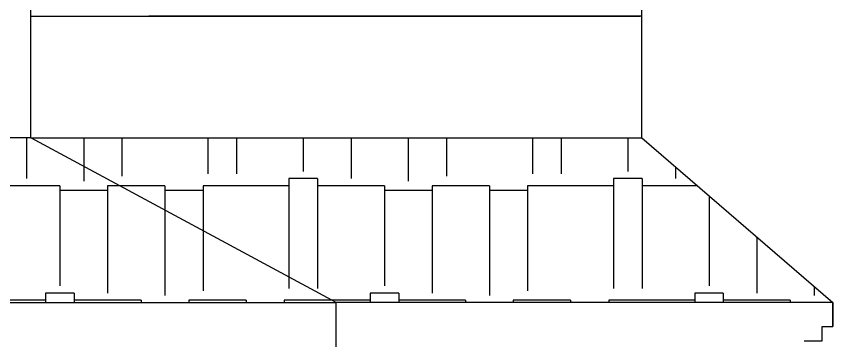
# Model space of a CAD drawing. Header units: inches. Extents: x 1397 to 20304, y -27267 to -746.
# Drawn here: x 14225.47 to 14268.23, y -23878.76 to -23861.76 of the extents above; entities that cross this region are included whole.
import ezdxf

# ---------------------------------------------------------------- set-up
doc = ezdxf.new("R2010")
doc.units = ezdxf.units.IN
doc.header["$LTSCALE"] = 17
doc.header["$MEASUREMENT"] = 0
doc.layers.add('25 BOT BAR', color=12, linetype='Continuous', lineweight=25)
doc.layers.add('OUTLINE', color=1, linetype='Continuous', lineweight=25)
pattern_1 = [(180, (0, -2672.648), (-12.75, -6), [3, -2.5, 3.5, -1.5, 4.5, -2]), (180, (-3, -2672.898), (-12.75, -6), [2.5, -9.5, 2, -3]), (180, (-9, -2672.273), (-12.75, -6), [1.5, -15.5]), (270, (0, -2672.6483), (4.25, -6), [5.75, -18.25]), (270, (-3, -2672.6483), (4.25, -6), [5.625, -18.375]), (270, (-5.5, -2672.6483), (4.25, -6), [5.25, -18.75]), (270, (-9, -2672.2733), (4.25, -6), [5.75, -18.25]), (270, (-10.5, -2672.2733), (4.25, -6), [5.75, -18.25]), (270, (-15, -2672.6483), (4.25, -6), [5.5, -18.5])]

msp = doc.modelspace()

# ---------------------------------------------------------------- hatches: boundary and pattern name
at = {"layer": '25 BOT BAR'}
h = msp.add_hatch(dxfattribs=at)
h.set_pattern_fill('AR-RSHKE', color=8, scale=0.5, angle=180)
h.set_pattern_definition(pattern_1)
h.paths.add_polyline_path([(14186.095, -23868.134), (14186.095, -23876.759), (14242.234, -23876.759), (14226.234, -23868.134)])
h = msp.add_hatch(dxfattribs=at)
h.set_pattern_fill('AR-RSHKE', color=8, scale=0.5, angle=180)
h.set_pattern_definition(pattern_1)
h.paths.add_polyline_path([(14226.234, -23868.134), (14258.234, -23868.134), (14268.234, -23876.759), (14242.234, -23876.759)])

# ---------------------------------------------------------------- linework, layer by layer
for p, q in [((14226.234, -23868.134), (14226.234, -23769.759)), ((14258.234, -23868.134), (14258.234, -23778.759)), ((14226.234, -23861.759), (14258.152, -23861.759)), ((14186.095, -23876.759), (14226.234, -23876.759)), ((14242.234, -23881.759), (14242.234, -23876.759)), ((14268.234, -23878.01), (14268.234, -23876.759)), ((14268.234, -23876.759), (14268.234, -23878.01)), ((14267.675, -23878.759), (14267.675, -23878.01)), ((14267.675, -23878.01), (14268.234, -23878.01)), ((14266.734, -23878.759), (14267.675, -23878.759))]:
    msp.add_line(p, q, dxfattribs=at)
for points in [[(14186.095, -23868.134), (14186.095, -23876.759), (14242.234, -23876.759), (14226.234, -23868.134), (14186.095, -23868.134)], [(14226.234, -23868.134), (14258.234, -23868.134), (14268.234, -23876.759), (14242.234, -23876.759), (14226.234, -23868.134)]]:
    msp.add_lwpolyline(points, dxfattribs=at)
at = {"layer": 'OUTLINE'}
for p, q in [((14226.234, -23861.759), (14252.139, -23861.759)), ((14258.234, -23861.759), (14232.411, -23861.759))]:
    msp.add_line(p, q, dxfattribs=at)

doc.saveas('drawing.dxf')
